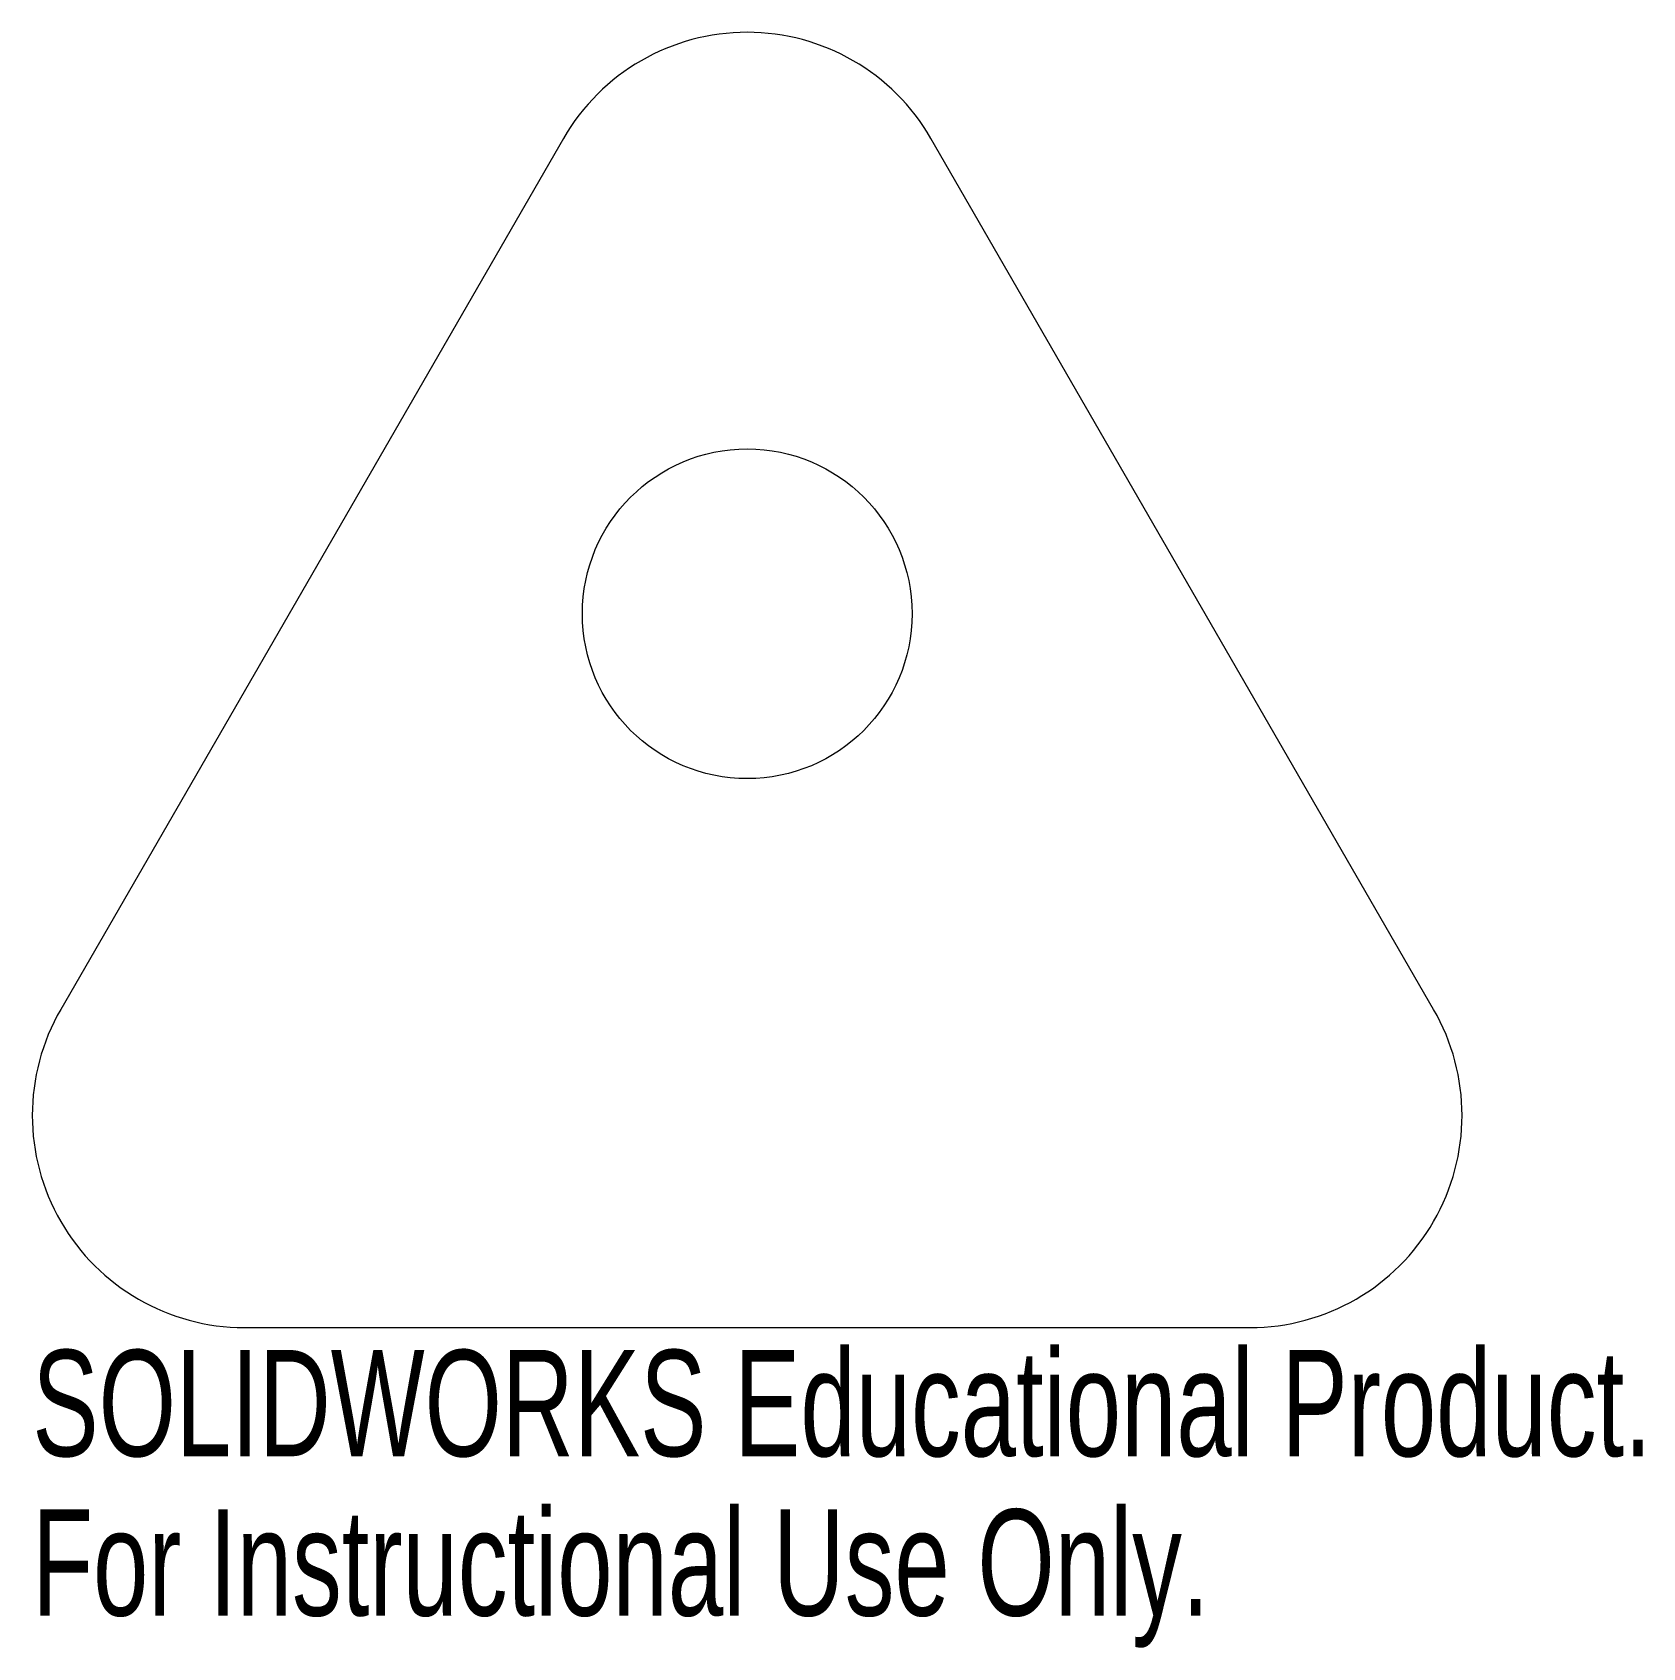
# Model space of a CAD drawing. Header units: millimetres. Extents: x -32.5 to 40.7, y -37.4 to 36.1.
import ezdxf

# ---------------------------------------------------------------- set-up
doc = ezdxf.new("R2010")
doc.units = ezdxf.units.MM
doc.styles.add('SLDTEXTSTYLE0', font='TXT', dxfattribs={"width": 0.7})

msp = doc.modelspace()

# ---------------------------------------------------------------- linework, layer by layer
at = {"color": 7, "linetype": 'Continuous', "lineweight": 15}
for p, q in [((-8.357, 31.239), (-31.232, -8.382)), ((31.232, -8.382), (8.357, 31.239)), ((-22.875, -22.857), (22.875, -22.857))]:
    msp.add_line(p, q, dxfattribs=at)
msp.add_circle((0, 9.614), 7.5, dxfattribs=at)
for centre, start, end in [((0, 26.414), 30, 150), ((-22.875, -13.207), 150, 270), ((22.875, -13.207), 270, 30)]:
    msp.add_arc(centre, 9.65, start, end, dxfattribs=at)

# ---------------------------------------------------------------- texts
at = {"color": 7, "linetype": 'Continuous', "char_height": 4.83362, "attachment_point": 1, "style": 'SLDTEXTSTYLE0'}
for s, insert in [('SOLIDWORKS Educational Product.', (-32.525, -23.876)), ('For Instructional Use Only.', (-32.525, -31.127))]:
    msp.add_mtext(s, dxfattribs=dict(at, insert=insert))

doc.saveas('drawing.dxf')
